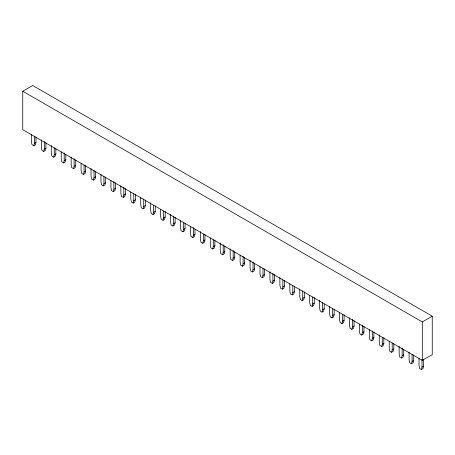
<?xml version="1.0" encoding="UTF-8"?>
<svg xmlns="http://www.w3.org/2000/svg" width="455" height="455" viewBox="0 0 455 455"><rect width="100%" height="100%" fill="white"/><g stroke="black" fill="none" stroke-linecap="round" stroke-linejoin="round"><path stroke-width="0.68" d="M31.395 134.708L31.395 141.63L31.992 144.667L33.784 145.697L34.381 143.353L34.381 136.426M35.968 136.898L35.968 142.432L35.371 144.781L33.784 145.697M41.337 139.753L41.337 147.369L41.934 150.406L43.72 151.435L44.317 149.092L44.317 141.477M45.909 142.631L45.909 148.171L45.312 150.52L43.72 151.435M51.278 145.492L51.278 153.107L51.87 156.145L53.662 157.174L54.259 154.831L54.259 147.903M55.846 148.37L55.846 153.909L55.254 156.258L53.662 157.174M61.215 151.924L61.215 158.846L61.812 161.883L63.603 162.913L64.195 160.569L64.195 152.954M65.787 154.802L65.787 159.648L65.19 161.997L63.603 162.913M71.156 156.969L71.156 164.585L71.753 167.622L73.539 168.651L74.137 166.308L74.137 158.693M75.729 159.847L75.729 165.387L75.132 167.736L73.539 168.651M81.092 163.402L81.092 170.324L81.69 173.361L83.481 174.39L84.078 172.047L84.078 165.119M85.665 165.586L85.665 171.125L85.068 173.474L83.481 174.39M91.034 168.447L91.034 176.062L91.631 179.099L93.417 180.129L94.014 177.78L94.014 170.164M95.607 171.325L95.607 176.864L95.01 179.213L93.417 180.129M100.97 174.185L100.97 181.801L101.567 184.838L103.359 185.868L103.956 183.519L103.956 176.597M105.543 177.063L105.543 182.603L104.946 184.952L103.359 185.868M110.912 180.612L110.912 187.54L111.509 190.571L113.295 191.606L113.892 189.257L113.892 181.642M115.485 182.802L115.485 188.342L114.887 190.69L113.295 191.606M120.854 185.663L120.854 193.278L121.445 196.31L123.237 197.345L123.834 194.996L123.834 187.38M125.421 188.541L125.421 194.08L124.829 196.429L123.237 197.345M130.79 192.09L130.79 199.017L131.387 202.048L133.178 203.084L133.77 200.735L133.77 193.813M135.362 194.279L135.362 199.819L134.765 202.168L133.178 203.084M140.731 197.14L140.731 204.756L141.329 207.787L143.115 208.822L143.712 206.473L143.712 198.858M145.304 200.018L145.304 205.558L144.707 207.901L143.115 208.822M150.668 202.873L150.668 210.489L151.265 213.526L153.056 214.561L153.654 212.212L153.654 205.29M155.24 205.757L155.24 211.296L154.643 213.64L153.056 214.561M160.609 209.306L160.609 216.227L161.207 219.264L162.992 220.3L163.59 217.951L163.59 211.029M165.182 211.495L165.182 217.035L164.585 219.378L162.992 220.3M170.545 214.35L170.545 221.966L171.143 225.003L172.934 226.038L173.531 223.689L173.531 216.074M175.118 217.234L175.118 222.774L174.521 225.117L172.934 226.038M180.487 220.783L180.487 227.705L181.084 230.742L182.87 231.777L183.467 229.428L183.467 222.506M185.06 222.973L185.06 228.512L184.463 230.856L182.87 231.777M190.429 226.522L190.429 233.443L191.02 236.481L192.812 237.516L193.409 235.167L193.409 227.551M194.996 229.4L194.996 234.251L194.404 236.594L192.812 237.516M200.365 231.567L200.365 239.182L200.962 242.219L202.754 243.254L203.345 240.905L203.345 233.984M204.938 234.45L204.938 239.99L204.34 242.333L202.754 243.254M210.307 237.999L210.307 244.921L210.904 247.958L212.69 248.993L213.287 246.644L213.287 239.722M214.879 240.189L214.879 245.723L214.282 248.072L212.69 248.993M220.243 243.044L220.243 250.66L220.84 253.697L222.631 254.732L223.229 252.383L223.229 244.767M224.815 245.927L224.815 251.461L224.218 253.81L222.631 254.732M230.185 248.783L230.185 256.398L230.782 259.435L232.568 260.465L233.165 258.121L233.165 250.506M234.757 251.666L234.757 257.2L234.16 259.549L232.568 260.465M240.121 255.215L240.121 262.137L240.718 265.174L242.509 266.203L243.106 263.86L243.106 256.245M244.693 257.405L244.693 262.939L244.096 265.288L242.509 266.203M250.062 260.26L250.062 267.876L250.66 270.913L252.445 271.942L253.043 269.599L253.043 261.983M254.635 263.138L254.635 268.677L254.038 271.026L252.445 271.942M260.004 266.693L260.004 273.614L260.596 276.651L262.387 277.681L262.984 275.338L262.984 268.41M264.571 268.877L264.571 274.416L263.98 276.765L262.387 277.681M269.94 271.737L269.94 279.353L270.537 282.39L272.329 283.419L272.92 281.076L272.92 273.461M274.513 274.615L274.513 280.155L273.916 282.504L272.329 283.419M279.882 277.476L279.882 285.092L280.479 288.129L282.265 289.158L282.862 286.815L282.862 279.888M284.455 280.354L284.455 285.894L283.857 288.243L282.265 289.158M289.818 283.909L289.818 290.83L290.415 293.867L292.207 294.897L292.804 292.554L292.804 285.626M294.391 286.093L294.391 291.632L293.793 293.981L292.207 294.897M299.76 288.953L299.76 296.569L300.357 299.606L302.143 300.636L302.74 298.287L302.74 290.671M304.332 291.831L304.332 297.371L303.735 299.72L302.143 300.636M309.696 295.38L309.696 302.308L310.293 305.345L312.084 306.374L312.682 304.025L312.682 297.104M314.268 297.57L314.268 303.11L313.671 305.459L312.084 306.374M319.637 300.431L319.637 308.046L320.235 311.078L322.021 312.113L322.618 309.764L322.618 302.148M324.21 304.003L324.21 308.848L323.613 311.197L322.021 312.113M329.579 306.17L329.579 313.785L330.171 316.816L331.962 317.852L332.56 315.503L332.56 308.581M334.146 309.047L334.146 314.587L333.555 316.936L331.962 317.852M339.515 312.596L339.515 319.524L340.113 322.555L341.904 323.59L342.496 321.241L342.496 314.32M344.088 314.786L344.088 320.326L343.491 322.675L341.904 323.59M349.457 317.647L349.457 325.262L350.054 328.294L351.84 329.329L352.437 326.98L352.437 319.364M354.03 320.525L354.03 326.064L353.433 328.408L351.84 329.329M359.393 324.074L359.393 330.995L359.99 334.033L361.782 335.068L362.379 332.719L362.379 325.103M363.966 326.263L363.966 331.803L363.369 334.146L361.782 335.068M369.335 329.812L369.335 336.734L369.932 339.771L371.718 340.806L372.315 338.457L372.315 330.842M373.908 332.002L373.908 337.542L373.31 339.885L371.718 340.806M379.271 334.857L379.271 342.473L379.868 345.51L381.66 346.545L382.257 344.196L382.257 337.274M383.844 337.741L383.844 343.28L383.247 345.624L381.66 346.545M389.213 341.29L389.213 348.212L389.81 351.249L391.596 352.284L392.193 349.935L392.193 343.013M393.785 343.479L393.785 349.019L393.188 351.362L391.596 352.284M399.154 346.335L399.154 353.95L399.746 356.987L401.537 358.022L402.135 355.673L402.135 348.058M403.721 349.218L403.721 354.758L403.13 357.101L401.537 358.022M409.09 352.073L409.09 359.689L409.688 362.726L411.479 363.761L412.071 361.412L412.071 354.49M413.663 354.957L413.663 360.497L413.066 362.84L411.479 363.761M419.032 358.506L419.032 365.428L419.629 368.465L421.415 369.5L422.012 367.151L422.012 359.535M423.605 359.308L423.605 366.229L423.008 368.578L421.415 369.5M22.75 91.239L32.692 85.5L432.25 316.185L432.25 354.633L422.308 360.371L22.75 129.686L22.75 91.239L422.308 321.924L432.25 316.185M34.381 143.353L35.968 142.432M44.317 149.092L45.909 148.171M54.259 154.831L55.846 153.909M64.195 160.569L65.787 159.648M74.137 166.308L75.729 165.387M84.078 172.047L85.665 171.125M94.014 177.78L95.607 176.864M103.956 183.519L105.543 182.603M113.892 189.257L115.485 188.342M123.834 194.996L125.421 194.08M133.77 200.735L135.362 199.819M143.712 206.473L145.304 205.558M153.654 212.212L155.24 211.296M163.59 217.951L165.182 217.035M173.531 223.689L175.118 222.774M183.467 229.428L185.06 228.512M193.409 235.167L194.996 234.251M203.345 240.905L204.938 239.99M213.287 246.644L214.879 245.723M223.229 252.383L224.815 251.461M233.165 258.121L234.757 257.2M243.106 263.86L244.693 262.939M253.043 269.599L254.635 268.677M262.984 275.338L264.571 274.416M272.92 281.076L274.513 280.155M282.862 286.815L284.455 285.894M292.804 292.554L294.391 291.632M302.74 298.287L304.332 297.371M312.682 304.025L314.268 303.11M322.618 309.764L324.21 308.848M332.56 315.503L334.146 314.587M342.496 321.241L344.088 320.326M352.437 326.98L354.03 326.064M362.379 332.719L363.966 331.803M372.315 338.457L373.908 337.542M382.257 344.196L383.844 343.28M392.193 349.935L393.785 349.019M402.135 355.673L403.721 354.758M412.071 361.412L413.663 360.497M422.012 367.151L423.605 366.229M422.308 321.924L422.308 360.371"/></g></svg>
